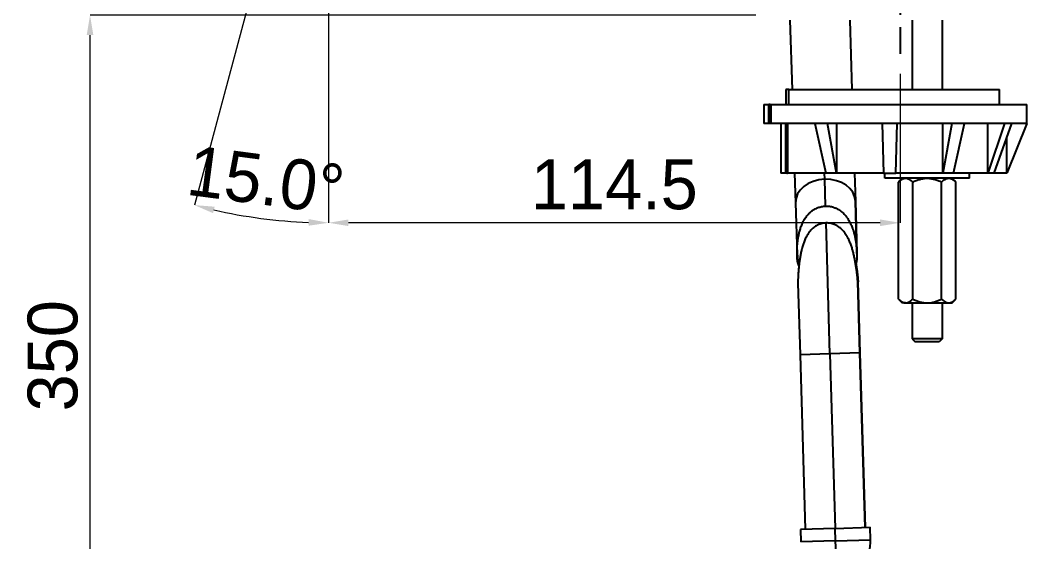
# Model space of a CAD drawing. Extents: x 0 to 790, y 0 to 579.
# Drawn here: x 322.8 to 524.7, y 129 to 233.6 of the extents above; entities that cross this region are included whole.
import ezdxf

# ---------------------------------------------------------------- set-up
doc = ezdxf.new("R2010")
doc.units = 0
doc.header["$LTSCALE"] = 10
doc.header["$MEASUREMENT"] = 0
doc.header["$PDMODE"] = 3
doc.header["$PDSIZE"] = -10
doc.linetypes.add('CENTER', pattern=[2, 1.25, -0.25, 0.25, -0.25])
doc.layers.get('0').update_dxf_attribs({"linetype": 'CONTINUOUS'})
doc.layers.get('DEFPOINTS').update_dxf_attribs({"linetype": 'CONTINUOUS'})
doc.layers.add('1', color=7, linetype='CONTINUOUS')
doc.styles.add('Daelim Dimension', font='')
doc.styles.get('Daelim Dimension').set_extended_font_data('나눔고딕')
doc.dimstyles.new('DEFAULT', dxfattribs={"dimscale": 2, "dimtxt": 2, "dimasz": 2, "dimexe": 0, "dimexo": 2, "dimgap": 1, "dimtad": 1, "dimdec": 0, "dimzin": 9, "dimdsep": 46, "dimtxsty": 'Daelim Dimension', "dimcen": 0.5, "dimclrd": 5, "dimclre": 5, "dimclrt": 256, "dimadec": 1, "dimazin": 0, "dimtfac": 1, "dimtdec": 0, "dimtix": 1, "dimtmove": 0, "dimatfit": 3, "dimfxl": 1, "dimtolj": 1, "dimtzin": 1, "dimlwd": 9, "dimlwe": 9, "dimarcsym": 0})

# ---------------------------------------------------------------- blocks, each defined once
blk = doc.blocks.new('*D1')
at = {"color": 5, "lineweight": 9, "ltscale": 0.5, "transparency": 16777216}
for p, q in [((384.6492538154912, 292.8885931727561), (384.6492538154912, 193.0123690052566)), ((499.2582493857362, 222.8641842888485), (499.2582493857362, 193.0123690052566)), ((495.2582493857362, 193.0123690052566), (388.6492538154912, 193.0123690052566))]:
    blk.add_line(p, q, dxfattribs=at)
at = {"color": 5, "ltscale": 0.5, "transparency": 16777216}
for points in [[(388.6492538154912, 193.6790356719232), (388.6492538154912, 192.3457023385899), (384.6492538154912, 193.0123690052566)], [(495.2582493857362, 193.6790356719232), (495.2582493857362, 192.3457023385899), (499.2582493857362, 193.0123690052566)]]:
    blk.add_solid(points, dxfattribs=at)
at = {"layer": 'DEFPOINTS', "color": 0, "ltscale": 0.5, "transparency": 16777216}
for p in [(384.6492538154912, 296.8885931727561), (499.2582493857362, 226.8641842888485), (384.6492538154912, 193.0123690052566)]:
    blk.add_point(p, dxfattribs=at)
at = {"color": 7, "lineweight": -3, "ltscale": 0.5, "transparency": 16777216, "insert": (441.9537516006137, 200.6561458292909), "char_height": 10, "attachment_point": 5, "style": 'Daelim Dimension'}
blk.add_mtext('\\A1;114.5', dxfattribs=at)
blk = doc.blocks.new('*D2')
at = {"color": 5, "lineweight": 9, "ltscale": 0.5, "transparency": 16777216}
for p, q in [((384.6492538154908, 292.0125795724743), (384.6492538154927, 193.0123690052567)), ((381.0257871840553, 283.3656316047093), (357.7641086675991, 196.5518655119769))]:
    blk.add_line(p, q, dxfattribs=at)
blk.add_arc((384.6492538154907, 296.8885931727543), 103.8762241674977, 257.2064460093218, 267.7935539906766, dxfattribs=at)
at = {"color": 5, "ltscale": 0.5, "transparency": 16777216}
for points in [[(361.4869130161669, 194.9440184338225), (361.807144265916, 196.2383250916366), (357.7641086675991, 196.5518655119769)], [(380.6628310822788, 193.7559268285364), (380.637159503551, 192.4228406543438), (384.6492538154927, 193.0123690052567)]]:
    blk.add_solid(points, dxfattribs=at)
at = {"layer": 'DEFPOINTS', "color": 0, "ltscale": 0.5, "transparency": 16777216}
for p in [(388.0139014018246, 309.4456289145139), (384.6492538154907, 296.8885931727561), (384.6492538154907, 296.0125795724744), (382.0610633644656, 287.2293349098655), (366.6113367858807, 194.590482258969)]:
    blk.add_point(p, dxfattribs=at)
at = {"color": 7, "lineweight": -3, "ltscale": 0.5, "transparency": 16777216, "insert": (372.0940008782294, 201.521979038256), "char_height": 10, "attachment_point": 5, "rotation": 352.4999999999987, "style": 'Daelim Dimension'}
blk.add_mtext('\\A1;15.0°', dxfattribs=at)
blk = doc.blocks.new('*D5')
at = {"color": 5, "lineweight": 9, "ltscale": 0.5, "transparency": 16777216}
for p, q in [((470.3631087412676, 234.6510124858195), (336.8155901379328, 234.6510124858195)), ((336.8155901379328, 102.050944255747), (336.8155901379328, 230.6510124858195)), ((469.4069973114955, 98.05094425574705), (336.8155901379328, 98.05094425574704))]:
    blk.add_line(p, q, dxfattribs=at)
at = {"color": 5, "ltscale": 0.5, "transparency": 16777216}
for points in [[(336.1489234712661, 230.6510124858195), (337.4822568045994, 230.6510124858195), (336.8155901379328, 234.6510124858195)], [(336.1489234712661, 102.050944255747), (337.4822568045995, 102.050944255747), (336.8155901379328, 98.05094425574704)]]:
    blk.add_solid(points, dxfattribs=at)
at = {"layer": 'DEFPOINTS', "color": 0, "ltscale": 0.5, "transparency": 16777216}
for p in [(336.8155901379328, 234.6510124858195), (474.3631087412676, 234.6510124858195), (473.4069973114955, 98.05094425574705)]:
    blk.add_point(p, dxfattribs=at)
at = {"color": 7, "lineweight": -3, "ltscale": 0.5, "transparency": 16777216, "insert": (329.3649463611087, 166.3509783707831), "char_height": 10, "attachment_point": 5, "rotation": 90, "style": 'Daelim Dimension'}
blk.add_mtext('\\A1;350', dxfattribs=at)

msp = doc.modelspace()

# ---------------------------------------------------------------- linework, layer by layer
at = {"layer": '1', "color": 1, "linetype": 'CENTER', "lineweight": -3}
msp.add_line((499.2582493857362, 252.2233569560503), (499.2582493857362, 226.8641842888485), dxfattribs=at)
at = {"layer": '1', "color": 7, "linetype": 'Continuous', "lineweight": -3}
for p, q in [((477.6538132353508, 219.739866481231), (477.241224921238, 233.6414145288571)), ((489.6591001562392, 219.7397682100847), (489.246507595924, 233.6414593271515)), ((501.6849950035398, 233.6409979896131), (501.6849950035398, 219.7387167396131)), ((507.6849949829079, 233.6409979896131), (507.6849949829079, 219.7387167396131)), ((476.9257546580084, 219.739193302113), (476.3754885629246, 219.739193302113)), ((476.3754885629241, 219.739193302113), (476.3754885629241, 216.739193302113)), ((476.9257546580075, 219.739193302113), (519.1849949932239, 219.739193302113)), ((476.9257546580038, 216.739193302113), (476.9257546580038, 219.739193302113)), ((519.1849949932239, 216.739193302113), (519.1849949932239, 219.739193302113)), ((471.9682779028435, 216.739193302113), (472.9682779028435, 216.739193302113)), ((471.9682779028435, 216.739193302113), (471.9682779028435, 212.9391933021131)), ((473.1850546393371, 216.739193302113), (472.9682779028435, 216.739193302113)), ((472.9682779028435, 212.9391933021131), (472.9682779028435, 216.739193302113)), ((473.1849949932239, 216.739193302113), (473.3170704649228, 216.739193302113)), ((473.1849949932239, 216.739193302113), (473.1849949932239, 212.9391933021131)), ((473.3170704649233, 216.739193302113), (524.6849949932239, 216.739193302113)), ((473.3170704649237, 216.739193302113), (473.3170704649237, 212.9391933021131)), ((524.6849949932239, 212.9391933021131), (524.6849949932239, 216.739193302113)), ((472.9682779028435, 212.9391933021131), (471.9682779028435, 212.9391933021131)), ((473.1850381844515, 212.9391933021131), (472.9682779028435, 212.9391933021131)), ((473.3170704649228, 212.9391933021131), (473.1849949932239, 212.9391933021131)), ((482.1564233132176, 212.9391933021131), (473.3170704649233, 212.9391933021131)), ((475.3709411412237, 212.9391933021131), (475.3709411412237, 202.9391933021131)), ((476.3709411412237, 202.9391933021131), (476.3709411412237, 212.9391933021131)), ((476.5572085668337, 212.9391933021131), (476.5572085668337, 202.9391933021131)), ((476.6848625034336, 212.9391933021131), (476.6848625034336, 202.9391933021131)), ((482.1557885184357, 212.9370471648453), (484.3690973530111, 202.9391933021081)), ((484.7212529254548, 212.9391933021131), (482.1876679675715, 212.9391933021131)), ((486.534160862584, 202.9391933021131), (484.721252925453, 212.9391933021135)), ((495.6849949930956, 212.9391933021131), (484.7212529254548, 212.9391933021131)), ((486.534160862584, 212.9391933021131), (486.534160862584, 202.9391933021131)), ((495.6849098652365, 212.9375679402366), (495.9349949930956, 202.9391933021112)), ((498.6477602875561, 212.9391933021131), (495.7222290357204, 212.9391933021131)), ((498.4349949932239, 202.9391933021131), (498.6477610839388, 212.9391932997807)), ((509.6154871051813, 212.9391933021131), (498.6477602875561, 212.9391933021131)), ((507.8358291237637, 202.9391933021119), (507.83582912375, 212.9391933021131)), ((509.6160930990804, 212.9375679402362), (507.8358291237555, 202.9391933021103)), ((512.1823220188744, 212.9391933021131), (509.648737061028, 212.9391933021131)), ((510.0008926333239, 202.9391933021131), (512.1823220188735, 212.9391933021126)), ((520.2152388943423, 212.9391933021131), (512.1823220188744, 212.9391933021131)), ((516.8827808504238, 202.9391933021119), (516.8827808504138, 212.9391933021131)), ((520.2163736344255, 212.9375679402362), (516.8827808504188, 202.9391933021106)), ((518.1327808504839, 202.9391933021131), (521.6983614219321, 212.9391933021138)), ((521.6983614219321, 212.9391933021131), (520.2355954644836, 212.9391933021131)), ((524.6454148622825, 212.9375679402366), (520.6517267639629, 202.9391933021115)), ((524.6440554287087, 212.9391933021131), (521.6983614219321, 212.9391933021131)), ((524.6460640866435, 212.9391933021149), (524.6440879498414, 212.9342459563033)), ((524.6849949932239, 212.9391933021131), (524.6460640866435, 212.9391933021131)), ((520.6517267639638, 202.9391933021119), (520.651726763961, 210.0037245521127)), ((476.3709411412237, 202.9391933021131), (475.3709411412237, 202.9391933021131)), ((476.5572096108094, 202.9391933021131), (476.3709411412237, 202.9391933021131)), ((476.5572085668337, 202.9391933021131), (476.6848625034381, 202.9391933021131)), ((484.3690973530456, 202.9391933021131), (476.6848625034377, 202.9391933021131)), ((478.1201217710227, 202.9391146535458), (478.2962081172859, 197.0061477725768)), ((484.1584530503883, 201.7366176723018), (484.1227595868586, 202.939255704618)), ((486.534160862584, 202.9391933021131), (484.3690973530443, 202.9391933021087)), ((495.9349949931316, 202.9391933021131), (486.534160862584, 202.9391933021131)), ((490.1254025177495, 202.9392244115528), (490.2909264387185, 197.3621427015982)), ((490.3555218148881, 197.3640598476069), (490.1900535090876, 202.9392676873848)), ((495.9349949931316, 202.9391933021131), (498.4349949932239, 202.9391933021172)), ((496.1849949932239, 201.9391933021131), (496.1849949932239, 202.9391933021131)), ((513.1849949932239, 201.9391933021131), (496.1849949932239, 201.9391933021131)), ((507.8358291237791, 202.9391933021131), (498.4349949932239, 202.9391933021131)), ((499.6849949932257, 201.9391933021131), (498.9114923013276, 201.1656906102145)), ((510.0008926333239, 202.9391933021131), (507.8358291237801, 202.9391933021087)), ((510.4584976851202, 201.1656906102145), (509.6849949932221, 201.9391933021131)), ((516.8827808504329, 202.9391933021131), (510.0008926333239, 202.9391933021131)), ((513.1849949932239, 201.9391933021131), (513.1849949932239, 202.9391933021131)), ((518.1327808504839, 202.9391933021131), (516.8827808504348, 202.9391933021087)), ((520.651726763962, 202.9391933021131), (518.1327808504834, 202.9391933021131)), ((484.3180869972366, 196.3579898580055), (484.1584530503883, 201.7366176723018)), ((498.9114923013276, 177.7126959940091), (498.9114923013276, 201.1656906102145)), ((501.7982436472757, 177.7126959940094), (501.7982436472757, 201.1656906102147)), ((507.571746339172, 177.7126959940094), (507.571746339172, 201.1656906102147)), ((510.4584976851202, 177.7126959940094), (510.4584976851202, 201.1656906102145)), ((478.2962081172859, 197.0061477725768), (478.6058014423315, 186.5748623092519)), ((490.6025512856959, 186.8624081359141), (490.2909264387185, 197.3621427015982)), ((490.6661460850114, 186.8980382270946), (490.3555218148881, 197.3640598476069)), ((485.1973970143486, 166.7309499406976), (484.4185801128269, 192.9720241700483)), ((478.7744739038144, 180.8916952213532), (479.2000378536322, 166.5529524761868)), ((491.1947561750649, 166.9089474052081), (490.7704945873384, 181.2038090016164)), ((491.2593515512344, 166.9108645512169), (490.835098590027, 181.2054354899355)), ((498.9114923013276, 177.7126959940091), (499.6849949932239, 176.9391933021131)), ((509.6849949932239, 176.9391933021131), (510.4584976851202, 177.7126959940094)), ((500.3548679743017, 176.9391933021131), (499.6849949932239, 176.9391933021131)), ((500.3548679743017, 176.9391933021131), (504.6849949932239, 176.9391933021131)), ((501.6849950035398, 176.9399948646129), (501.6849950035398, 169.739193302113)), ((504.6849949932239, 176.9391933021131), (509.0151220121461, 176.9391933021131)), ((507.6849949829079, 176.9399948646129), (507.6849949829079, 169.739193302113)), ((509.0151220121461, 176.9391933021131), (509.6849949932239, 176.9391933021131)), ((501.6849949932257, 169.7391933021151), (502.2849949932261, 169.1391933021152)), ((507.6849949932239, 169.739193302113), (501.6849949932239, 169.739193302113)), ((507.6849949932221, 169.7391933021151), (507.0849949932217, 169.1391933021152)), ((507.0849949932235, 169.1391933021131), (502.2849949932238, 169.1391933021131)), ((485.1973970143486, 166.7309499406976), (479.2000378536322, 166.5529524761868)), ((479.2000378536322, 166.5529524761868), (480.2383563966114, 131.5683573720084)), ((491.1947561750649, 166.9089474052081), (485.1973970143486, 166.7309499406976)), ((485.1973970143486, 166.7309499406976), (486.2357155573272, 131.7463548365191)), ((491.2593515512344, 166.9108645512169), (491.1947412205927, 166.9089469613699)), ((492.233074718044, 131.9243523010297), (491.1947561750649, 166.9089474052081)), ((492.2976700942136, 131.9262694470384), (491.2593515512344, 166.9108645512169)), ((486.2680132454125, 131.7473134095234), (479.2710942245767, 131.5396497009275)), ((479.2710942245767, 131.5396497009275), (479.3453191910294, 129.0387501306213)), ((486.2680132454125, 131.7473134095234), (493.2649322662483, 131.954977118119)), ((486.3422382118652, 129.2464138392171), (486.2680132454125, 131.7473134095234)), ((493.3391572327009, 129.4540775478128), (493.2649322662483, 131.954977118119)), ((486.3422382118652, 129.2464138392171), (479.3453191910294, 129.0387501306213)), ((486.3422382118652, 129.2464138392171), (493.3391572327009, 129.4540775478128)), ((486.4163444658379, 126.7495141089272), (486.3422382118652, 129.2464138392171))]:
    msp.add_line(p, q, dxfattribs=at)
msp.add_arc((485.3426783517539, 129.2167475951223), 7.999999999979373, 343.5051276612595, 1.70000000007694, dxfattribs=at)
for centre, major_axis, ratio, start_param, end_param in [((497.1328702273508, 144.4278090326262), (-15.43297908586679, 68.41773874030669), 0.3315850554961391, 6.261837744874429, 6.263180837945501), ((497.2045776947589, 143.2800365109394), (-0.02320964462495969, 69.7566223736327), 0.3968334548959514, 0.05273681269268415, 0.05406232580770887), ((497.2821670891444, 144.725746637001), (15.39033347152992, 68.11923976044908), 0.3322660870366445, 0.1283541715098604, 0.129693657848347), ((498.299545928603, 147.5147940495207), (23.5291717857961, 65.38176158908725), 0.1820065614220047, 0.1199556382462053, 0.1213233789586683), ((484.2935672779986, 197.1841452370942), (-5.997359160716304, -0.1779974645106807), 0.759079507034583, 4.71238898038469, 6.283185255940646), ((484.2935672779986, 197.1841452370942), (-5.997359160716304, -0.1779974645106807), 0.759079507034583, 3.14159270482872, 4.71238898038469), ((484.3581626541722, 197.1860623830986), (-5.997359160716304, -0.1779974645106807), 0.759079507034583, 2.994723152015844, 3.141592704828721)]:
    msp.add_ellipse(centre, major_axis=major_axis, ratio=ratio, start_param=start_param, end_param=end_param, dxfattribs=at)
for points, knots in [([(498.9114923013276, 201.1656906102147), (499.0245917451439, 201.2787900540312), (499.1389896377559, 201.3832684833816), (499.371102087006, 201.5702044440228), (499.4888172254596, 201.6526581123661), (499.7284393060281, 201.7897340858566), (499.850349133319, 201.8443372349642), (500.0370960086043, 201.9004666361706), (500.099992572068, 201.9148766810507), (500.1954005521325, 201.9294330941338), (500.2272852472911, 201.9330920008776), (500.2910435353633, 201.9379699452403), (500.3229446829787, 201.9391933021112), (500.3548679743017, 201.9391933021112)], [0, 0, 0, 0, 0.2500000000000002, 0.2500000000000002, 0.5000000000000003, 0.5000000000000003, 0.7500000000000004, 0.7500000000000004, 0.8750000000000003, 0.8750000000000003, 0.9375000000000002, 0.9375000000000002, 1, 1, 1, 1]), ([(500.3548679743017, 201.9391933021112), (500.4815893053415, 201.9391933021112), (500.6066300921948, 201.9198469063512), (500.8537004472614, 201.8464890176548), (500.9757333685411, 201.7925161251616), (501.1266770401908, 201.7066598478422), (501.1567860058326, 201.6885702966119), (501.216851659422, 201.6506381759586), (501.2468380949413, 201.6307745910232), (501.3363316258306, 201.5688535262508), (501.3953452385122, 201.5244984677023), (501.5706868073303, 201.3833805496273), (501.6853248714997, 201.278609385991), (501.7982436472766, 201.1656906102145)], [0, 0, 0, 0, 0.2499999999999997, 0.2499999999999997, 0.4999999999999994, 0.4999999999999994, 0.5624999999999997, 0.5624999999999997, 0.6250000000000003, 0.6250000000000003, 0.7500000000000003, 0.7500000000000003, 1, 1, 1, 1]), ([(501.7982436472748, 201.1656906102145), (502.0244425349083, 201.278790054031), (502.2532383201319, 201.3832684833814), (502.7174632186316, 201.5702044440226), (502.9528934955388, 201.6526581123659), (503.4321376566768, 201.7897340858564), (503.6759573112581, 201.844337234964), (504.0494510618282, 201.9004666361701), (504.1752441887556, 201.9148766810505), (504.366060148885, 201.9294330941333), (504.4298295392023, 201.9330920008773), (504.5573461153463, 201.9379699452401), (504.621148410577, 201.939193302111), (504.6849949932239, 201.939193302111)], [0, 0, 0, 0, 0.25, 0.25, 0.5, 0.5, 0.75, 0.75, 0.875, 0.875, 0.9375, 0.9375, 1, 1, 1, 1]), ([(504.6849949932239, 201.939193302111), (504.938437655303, 201.939193302111), (505.1885192290097, 201.919846906351), (505.6826599391429, 201.8464890176546), (505.9267257817028, 201.7925161251614), (506.2286131250021, 201.7066598478417), (506.2888310562857, 201.6885702966116), (506.4089623634645, 201.6506381759581), (506.4689352345031, 201.6307745910227), (506.6479222962812, 201.5688535262506), (506.7659495216449, 201.5244984677021), (507.1166326592802, 201.3833805496269), (507.3459087876199, 201.278609385991), (507.5717463391725, 201.1656906102145)], [0, 0, 0, 0, 0.2500000000000014, 0.2500000000000014, 0.5000000000000029, 0.5000000000000029, 0.5625000000000027, 0.5625000000000027, 0.6250000000000024, 0.6250000000000024, 0.7500000000000021, 0.7500000000000021, 1, 1, 1, 1]), ([(507.5717463391716, 201.1656906102145), (507.6848457829883, 201.278790054031), (507.7992436756003, 201.3832684833816), (508.0313561248499, 201.5702044440226), (508.1490712633035, 201.6526581123661), (508.3886933438725, 201.7897340858564), (508.510603171163, 201.8443372349642), (508.6973500464483, 201.9004666361704), (508.7602466099115, 201.9148766810505), (508.8556545899764, 201.9294330941335), (508.8875392851351, 201.9330920008773), (508.9512975732073, 201.9379699452401), (508.9831987208227, 201.939193302111), (509.0151220121461, 201.939193302111)], [0, 0, 0, 0, 0.2500000000000001, 0.2500000000000001, 0.5000000000000002, 0.5000000000000002, 0.7500000000000003, 0.7500000000000003, 0.8750000000000008, 0.8750000000000008, 0.9375000000000004, 0.9375000000000004, 1, 1, 1, 1]), ([(509.0151220121461, 201.939193302111), (509.1418433431854, 201.939193302111), (509.2668841300388, 201.919846906351), (509.5139544851054, 201.8464890176546), (509.6359874063855, 201.7925161251614), (509.7869310780352, 201.706659847842), (509.8170400436766, 201.6885702966116), (509.8771056972664, 201.6506381759583), (509.9070921327857, 201.630774591023), (509.9965856636745, 201.5688535262506), (510.0555992763566, 201.5244984677021), (510.2309408451742, 201.3833805496269), (510.3455789093441, 201.278609385991), (510.4584976851202, 201.1656906102145)], [0, 0, 0, 0, 0.2499999999999994, 0.2499999999999994, 0.4999999999999987, 0.4999999999999987, 0.562499999999999, 0.562499999999999, 0.6249999999999992, 0.6249999999999992, 0.7500000000000001, 0.7500000000000001, 1, 1, 1, 1]), ([(478.9762297261832, 184.3845712079607), (478.9662388590687, 184.4003656990732), (478.9564829309884, 184.4171753906038), (478.9365972133946, 184.4542963272148), (478.9265087423341, 184.4747799559865), (478.9068516174798, 184.5179400054839), (478.89724741688, 184.540714393491), (478.8695898467467, 184.6111146484238), (478.8525923268253, 184.660948621258), (478.8209490761565, 184.7652387911038), (478.8063058162484, 184.8197003620375), (478.7858311331279, 184.9042391179375), (478.7792556219374, 184.9328952541834), (478.7665673998599, 184.9910775552222), (478.7604839996743, 185.0204709881374), (478.7429869741704, 185.1092215630348), (478.7322994746828, 185.1692521951753), (478.7125453096219, 185.2906971382655), (478.703480206359, 185.3521129848997), (478.6783718216111, 185.5380730852436), (478.6643964139457, 185.6643115017654), (478.6496576373229, 185.8241424749487), (478.6468480449535, 185.856211902281), (478.6414928068443, 185.9205427827686), (478.638945362266, 185.9528293409184), (478.6316993797727, 186.0497315999875), (478.6273948968969, 186.1143924058405), (478.615911855748, 186.3085215162934), (478.6101555224996, 186.4381351426672), (478.6019251252137, 186.6976308702853), (478.5994550932946, 186.8275136800241), (478.5975130168113, 187.0874663321244), (478.5980429899555, 187.2175365355546), (478.6039012205092, 187.607936906841), (478.6134687128883, 187.868453208882), (478.6436700692261, 188.3896376583811), (478.6643153135647, 188.6503084011814), (478.7040416735549, 189.0412425143574), (478.7187490625279, 189.1715423751056), (478.7431100144772, 189.3669542573729), (478.7516139539998, 189.432085247791), (478.7694098224874, 189.562331313986), (478.7787074819794, 189.6274839146996), (478.8271410012621, 189.9526515097847), (478.8720759364769, 190.2108317560643), (478.9755689595827, 190.7228426521264), (479.0341245207119, 190.9766742530266), (479.1666212301038, 191.479389206501), (479.240556157858, 191.7282746266573), (479.4062166199597, 192.2202975531576), (479.497930355567, 192.4634388686945), (479.7024568260922, 192.9428878570951), (479.8152472698107, 193.1792026510986), (479.9723591341708, 193.4693700588811), (480.0045921904002, 193.5271408061455), (480.0542285611382, 193.6133799223966), (480.0709952008701, 193.6420672230512), (480.1048588668564, 193.6991138618809), (480.1904066013149, 193.841019957384), (480.2804579012309, 193.9793251585437), (480.5057841628941, 194.3039055100323), (480.668233918283, 194.510518422696), (480.9330582307921, 194.8035937786475), (481.0248665690974, 194.8984717994385), (481.168331526228, 195.0362189193678), (481.2171990672614, 195.0814440896819), (481.3161380126821, 195.1696085499285), (481.3662789745263, 195.2126202927808), (481.6203674827384, 195.4222943086569), (481.834437918099, 195.5728444560513), (482.1725491039115, 195.7718216388747), (482.2880923747398, 195.833664867762), (482.4658340118435, 195.9194718662983), (482.5558123634837, 195.9606346014117), (482.6474925446078, 195.9991281941849), (482.7089961143311, 196.0241898203768), (482.7399681766838, 196.0364311809257), (482.8954731069407, 196.0959911374452), (483.146584474774, 196.180090404367), (483.5299880092916, 196.2736215440026), (483.7900458104837, 196.3144693949017), (484.0523572855072, 196.3444608070069), (484.1846396722622, 196.3540292338622), (484.3180869972366, 196.3579898580062)], [0, 0, 0, 0, 0.006016173251579115, 0.006016173251579115, 0.01255554053281421, 0.01255554053281421, 0.0190949078140493, 0.0190949078140493, 0.03217364237652125, 0.03217364237652125, 0.04525237693899321, 0.04525237693899321, 0.05179174422022922, 0.05179174422022922, 0.05833111150146525, 0.05833111150146525, 0.07140984606393738, 0.07140984606393738, 0.08448858062640953, 0.08448858062640953, 0.1106460497513562, 0.1106460497513562, 0.1171854170325943, 0.1171854170325943, 0.1237247843138323, 0.1237247843138323, 0.1368035188763109, 0.1368035188763109, 0.1629609880012682, 0.1629609880012682, 0.1891184571262255, 0.1891184571262255, 0.2152759262511827, 0.2152759262511827, 0.2675908645010973, 0.2675908645010973, 0.3199058027510121, 0.3199058027510121, 0.3460632718759694, 0.3460632718759694, 0.3591420064384494, 0.3591420064384494, 0.3722207410009294, 0.3722207410009294, 0.424535679250844, 0.424535679250844, 0.4768506175007586, 0.4768506175007586, 0.5291655557506734, 0.5291655557506734, 0.5814804940005879, 0.5814804940005879, 0.6337954322505025, 0.6337954322505025, 0.6468741668129813, 0.6468741668129813, 0.6534135340942218, 0.6534135340942218, 0.6599529013754621, 0.6861103705004243, 0.6861103705004243, 0.738425308750351, 0.738425308750351, 0.7645827778753153, 0.7645827778753153, 0.7776615124377974, 0.7776615124377974, 0.7907402470002795, 0.7907402470002795, 0.8430551852502063, 0.8430551852502063, 0.8692126543751697, 0.8692126543751697, 0.8822913889376515, 0.888830756218893, 0.888830756218893, 0.8953701235001342, 0.8953701235001342, 0.9215275926251009, 0.9476850617500672, 0.9738425308750336, 0.9738425308750336, 1, 1, 1, 1]), ([(484.3180869972366, 196.3579898580062), (484.4514525197819, 196.3619480543106), (484.5839828873331, 196.3602460001911), (484.8474290563008, 196.3458886006987), (485.1092603931756, 196.3205760041523), (485.4972238041969, 196.2500637787799), (485.7526564955074, 196.1811263385706), (485.9112749675119, 196.1309859225454), (485.9429271001545, 196.120609963184), (486.0058267208933, 196.0992528238643), (486.0996791198022, 196.0662748884507), (486.1920588770645, 196.030502050099), (486.3748965646637, 195.9553004195569), (486.4942278131361, 195.9002949065811), (486.8447927145016, 195.7210787045591), (487.068615647815, 195.5827007716304), (487.3097153473736, 195.4063860108244), (487.3363729513248, 195.3864939647107), (487.3891938809488, 195.3462887622569), (487.4677485983407, 195.2853034333047), (487.6463992314775, 195.1383513500415), (487.7918701032004, 195.0047076834104), (488.0732899557784, 194.7278419424648), (488.248232620077, 194.5305169740356), (488.452875297693, 194.2696910995939), (488.4931436908614, 194.2167527968453), (488.5718776470912, 194.1100926624214), (488.6103909408962, 194.0563137393489), (488.7234987515667, 193.8936979090253), (488.7956645035451, 193.7835836401172), (489.0033400952675, 193.4486002621806), (489.1300638672064, 193.2191088686854), (489.3637537363602, 192.7497389423151), (489.4707061812901, 192.509853342394), (489.618319116511, 192.1433032456565), (489.6653809825498, 192.0199962729545), (489.7329623550281, 191.8334594685138), (489.7549988586397, 191.7709815824882), (489.7979616490184, 191.6459215574522), (489.8189044750238, 191.5832956822418), (489.9210412600273, 191.2697096475139), (489.9945367742489, 191.0173851113404), (490.1274744944039, 190.5103064383797), (490.1869100371387, 190.255550882198), (490.2933603397983, 189.7439727125945), (490.3403733003952, 189.4871493465802), (490.4230173121996, 188.9717150172989), (490.4586519306645, 188.7131038152794), (490.5189628640364, 188.1943047208371), (490.5436530763577, 187.9341172735541), (490.5721497652403, 187.5427588701913), (490.5802179564371, 187.4121259543269), (490.5900297463477, 187.2159127333809), (490.5929177080625, 187.1504642966255), (490.5978908768257, 187.0194796138675), (490.5999769334994, 186.9539130381412), (490.6049517540114, 186.7572807668547), (490.6065569717566, 186.6266777553475), (490.6058646452288, 186.3667610872307), (490.6035746021344, 186.2374436924437), (490.5965868030698, 186.04480214366), (490.5936561477743, 185.9807344028508), (490.5864832021848, 185.8538490706477), (490.5822406082857, 185.7909704809153), (490.5722689435488, 185.6665501585746), (490.5665407178221, 185.6050075170637), (490.5533604219863, 185.483534835403), (490.5459098045071, 185.4236032311825), (490.5289500533308, 185.3057321772953), (490.5194436093961, 185.2477898260005), (490.5032717529293, 185.1627807024919), (490.4975523513576, 185.1347362102807), (490.4855330755354, 185.0799922698206), (490.4792201909331, 185.0532189190668), (490.4592969753867, 184.9748674493434), (490.4447075300568, 184.9252461084726), (490.4245182295545, 184.8672100209364), (490.4203823198245, 184.8558032538782), (490.4119045728758, 184.8334127945908), (490.4075536272048, 184.8224073572561), (490.3942426547792, 184.7902218415456), (490.3850647081658, 184.7699613834599), (490.3688242583639, 184.7373793162768), (490.3619134625187, 184.7244584402517), (490.3548448554138, 184.7121697439681)], [0, 0, 0, 0, 0.0261930958168996, 0.0261930958168996, 0.05238619163379921, 0.07857928745069881, 0.1047723832675984, 0.1047723832675984, 0.1113206572218231, 0.1113206572218231, 0.1178689311760477, 0.130965479084497, 0.130965479084497, 0.1571585749013957, 0.1571585749013957, 0.2095447665351943, 0.2095447665351943, 0.216093040489418, 0.216093040489418, 0.2226413144436418, 0.2357378623520894, 0.2619309581689845, 0.2619309581689845, 0.3143171498027749, 0.3143171498027749, 0.3274136977112224, 0.3274136977112224, 0.34051024561967, 0.34051024561967, 0.3667033414365675, 0.3667033414365675, 0.4190895330703623, 0.4190895330703623, 0.4714757247041573, 0.4714757247041573, 0.497668820521056, 0.497668820521056, 0.510765368429504, 0.510765368429504, 0.5238619163379521, 0.5238619163379521, 0.5762481079717442, 0.5762481079717442, 0.6286342996055362, 0.6286342996055362, 0.6810204912393283, 0.6810204912393283, 0.7334066828731203, 0.7334066828731203, 0.7857928745069123, 0.7857928745069123, 0.8119859703238083, 0.8119859703238083, 0.8250825182322549, 0.8250825182322549, 0.8381790661407015, 0.8381790661407015, 0.8643721619575976, 0.8643721619575976, 0.8905652577744935, 0.8905652577744935, 0.9036618056829415, 0.9036618056829415, 0.9167583535913895, 0.9167583535913895, 0.9298549014998374, 0.9298549014998374, 0.9429514494082853, 0.9429514494082853, 0.9560479973167333, 0.9560479973167333, 0.9625962712709573, 0.9625962712709573, 0.9691445452251813, 0.9691445452251813, 0.9822410931336293, 0.9822410931336293, 0.9855152301107396, 0.9855152301107396, 0.98878936708785, 0.98878936708785, 0.9953376410420711, 0.9953376410420711, 1, 1, 1, 1]), ([(484.4185801128269, 192.9720241700483), (484.2798818020474, 192.967907700284), (484.1426319350758, 192.9569152281489), (483.8709220486066, 192.9216755348499), (483.7364625850323, 192.8974255803486), (483.4703134197844, 192.8357354540834), (483.3386240568789, 192.7982936070304), (483.143206389087, 192.7320166850617), (483.0784204302158, 192.7082360202629), (482.9495676112238, 192.6572308160959), (482.8859876411461, 192.6301968168367), (482.5727597960777, 192.4877983433443), (482.3364665627441, 192.3506097704348), (482.0018236437636, 192.1123294853082), (481.8935876501146, 192.0274670596861), (481.7360713733583, 191.8922034776789), (481.6846848417144, 191.8460524967797), (481.5842708970549, 191.7519431303989), (481.5352031071325, 191.7039500401412), (481.2952687925726, 191.4595294990926), (481.1205383454662, 191.2497992570933), (480.8797499416414, 190.9175992888392), (480.8030538415333, 190.8039194323102), (480.7112648345933, 190.6584455205911), (480.693111281686, 190.6291818794126), (480.6572039759048, 190.5703240178783), (480.6394367152893, 190.5407067129353), (480.5868337304269, 190.4515598462553), (480.55271090932, 190.3917641461821), (480.3865096885156, 190.0910861538624), (480.2675718995001, 189.8451441396084), (480.0514281913752, 189.3448992134339), (479.9542547146093, 189.0905834692902), (479.7772744814883, 188.5752593319479), (479.6974850226497, 188.3142441610143), (479.6065807203536, 187.9845555182661), (479.5888436756659, 187.9184459364209), (479.5542142078875, 187.7858991465002), (479.5373178548657, 187.7194446562027), (479.4879162047273, 187.5199474575494), (479.456668769817, 187.3866683855921), (479.3674582625636, 186.9860650294576), (479.3140084119768, 186.717978151021), (479.2168770864678, 186.1800782228464), (479.1732015675098, 185.91026453853), (479.0938825213884, 185.3691122212419), (479.0582418717081, 185.0977738125031), (479.0097979491316, 184.6896990652353), (478.9944859669654, 184.553467150722), (478.965417981467, 184.2807718987534), (478.9516717737715, 184.1444045148752), (478.9256366164932, 183.871663985875), (478.9133474832961, 183.7352907549945), (478.8901363415043, 183.4625771603466), (478.87921393339, 183.3262366548421), (478.858682697261, 183.0536354123923), (478.8490730241551, 182.9173744181764), (478.8311678494983, 182.6449930700673), (478.8228704552084, 182.508872193591), (478.8114795654769, 182.3048607031127), (478.8078550098367, 182.2367970346089), (478.8010115167117, 182.1012408890892), (478.7977929871768, 182.0337697573413), (478.7918002807046, 181.8995602785334), (478.7890258200214, 181.8328214462751), (478.7839795869422, 181.700231937505), (478.7817073220267, 181.6343804353668), (478.7777557622803, 181.5037769540383), (478.7760755501831, 181.4390234650458), (478.773450429419, 181.3109167510621), (478.7725036448442, 181.2475604904152), (478.7718101690998, 181.1539168921389), (478.7717019472948, 181.1229027155975), (478.7717696893378, 181.0621404104301), (478.7719446462238, 181.0323084461087), (478.7727746836927, 180.9599732220946), (478.7736149489074, 180.9181870599449), (478.7748885447782, 180.8780299544959)], [0, 0, 0, 0, 0.02787922704823692, 0.02787922704823692, 0.05575845409647383, 0.05575845409647383, 0.08363768114471076, 0.08363768114471076, 0.09757729466882879, 0.09757729466882879, 0.1115169081929468, 0.1115169081929468, 0.1672753622894167, 0.1672753622894167, 0.1951545893376516, 0.1951545893376516, 0.2090942028617691, 0.2090942028617691, 0.2230338163858865, 0.2230338163858865, 0.2787922704823602, 0.2787922704823602, 0.306671497530597, 0.306671497530597, 0.3136413042926557, 0.3136413042926557, 0.3206111110547143, 0.3206111110547143, 0.3345507245788293, 0.3345507245788293, 0.3903091786752919, 0.3903091786752919, 0.4460676327717544, 0.4460676327717544, 0.501826086868217, 0.501826086868217, 0.5157657003923326, 0.5157657003923326, 0.5297053139164484, 0.5297053139164484, 0.5575845409646797, 0.5575845409646797, 0.6133429950611423, 0.6133429950611423, 0.6691014491576049, 0.6691014491576049, 0.7248599032540677, 0.7248599032540677, 0.7527391303022989, 0.7527391303022989, 0.7806183573505302, 0.7806183573505302, 0.8084975843987614, 0.8084975843987614, 0.8363768114469927, 0.8363768114469927, 0.8642560384952239, 0.8642560384952239, 0.8921352655434551, 0.8921352655434551, 0.9060748790675694, 0.9060748790675694, 0.9200144925916838, 0.9200144925916838, 0.9339541061157981, 0.9339541061157981, 0.9478937196399124, 0.9478937196399124, 0.9618333331640265, 0.9618333331640265, 0.9757729466881409, 0.9757729466881409, 0.9827427534501968, 0.9827427534501968, 0.9897125602122526, 0.9897125602122526, 1, 1, 1, 1]), ([(490.7709057005591, 181.1705091382318), (490.7707407461567, 181.1830143667841), (490.7705123178384, 181.1957040957231), (490.76902897536, 181.2621565161441), (490.7668240962466, 181.3187097610418), (490.7609096301949, 181.4363584660906), (490.7571965583547, 181.4974619316594), (490.7485845216779, 181.623287426295), (490.743750928445, 181.6870606611996), (490.7332973491489, 181.8157616518696), (490.7276734882917, 181.8807189716732), (490.7157886711075, 182.0115808345799), (490.7095267232899, 182.0774867099043), (490.6964638871741, 182.2100614544449), (490.6896624683559, 182.2767310491971), (490.6755850225754, 182.4106973182603), (490.6683086906505, 182.4779944177016), (490.6533237019366, 182.6131118260659), (490.6456054215632, 182.6810129172924), (490.6219148928117, 182.8847636647564), (490.6054386261221, 183.0204397438776), (490.5712130232478, 183.2915117495837), (490.5534618117044, 183.4269071957753), (490.5166834003876, 183.6974290411012), (490.4976553736078, 183.8325552237094), (490.4582699217035, 184.1025368767183), (490.4379121080478, 184.237392241546), (490.374713240717, 184.6415371515153), (490.3297577194639, 184.910407932238), (490.233198728421, 185.4468804571344), (490.181595319229, 185.7144819565853), (490.0703752406544, 186.2481871626502), (490.010761824401, 186.5142913464976), (489.914001468559, 186.9120925909619), (489.8805211373751, 187.0444664921037), (489.82825625842, 187.2426514863204), (489.8104936128689, 187.3086504539853), (489.7742484778305, 187.4405162725697), (489.7557639784236, 187.5063889883476), (489.6615802629963, 187.8349274475201), (489.5805239874071, 188.095496196942), (489.4044237345915, 188.6111532319534), (489.3093913555726, 188.8662460253348), (489.1019528958004, 189.3696638785267), (488.989567644966, 189.6179972095826), (488.8044482081491, 189.9840666543945), (488.7399728787777, 190.1050132745192), (488.6385226072725, 190.2845910237312), (488.6039456482968, 190.3440841255996), (488.53344433845, 190.4618612781564), (488.4974856732952, 190.5202066670858), (488.3139758071266, 190.8090824544458), (488.1553395940896, 191.0311085540031), (487.8955498335408, 191.3474035700234), (487.8053017157299, 191.4500351989472), (487.6637948007783, 191.5992800585649), (487.6156021693441, 191.6482436653193), (487.5416829590367, 191.7204396564797), (487.5167445018719, 191.744321485228), (487.466485608481, 191.7914895887433), (487.2385409048529, 192.001125905685), (486.9944671605153, 192.1870216267593), (486.6477621080398, 192.4037651764781), (486.5286422433428, 192.4708188719382), (486.3750020202388, 192.5477273311009), (486.3440366651866, 192.5627631806364), (486.2816225149372, 192.5921309674606), (486.2501579289583, 192.6064683694491), (486.1555794513524, 192.648169466043), (486.0921052969388, 192.6743076443555), (485.9004299851131, 192.7477979890838), (485.7709779140268, 192.7902338608662), (485.508762070921, 192.862156877504), (485.3759988752222, 192.8916463758773), (485.1071183228923, 192.9375665611641), (484.9710018248807, 192.9540007253258), (484.7986772748145, 192.9660843769413), (484.764119767678, 192.9680749462565), (484.6950536399545, 192.9711894545184), (484.5914312136556, 192.9745681091255), (484.4877391819145, 192.9740767633006), (484.4185801128269, 192.9720241700483)], [0, 0, 0, 0, 0.003322245429221899, 0.003322245429221899, 0.01716499202048465, 0.01716499202048465, 0.03100773861174739, 0.03100773861174739, 0.04485048520301013, 0.04485048520301013, 0.05869323179427278, 0.05869323179427278, 0.07253597838553552, 0.07253597838553552, 0.08637872497679827, 0.08637872497679827, 0.100221471568061, 0.100221471568061, 0.1140642181593238, 0.1140642181593238, 0.1417497113418492, 0.1417497113418492, 0.1694352045243747, 0.1694352045243747, 0.1971206977069002, 0.1971206977069002, 0.2248061908894255, 0.2248061908894255, 0.2801771772544765, 0.2801771772544765, 0.3355481636195275, 0.3355481636195275, 0.3909191499845785, 0.3909191499845785, 0.4186046431671026, 0.4186046431671026, 0.4324473897583631, 0.4324473897583631, 0.4462901363496236, 0.4462901363496236, 0.5016611227146608, 0.5016611227146608, 0.557032109079698, 0.557032109079698, 0.6124030954447351, 0.6124030954447351, 0.6400885886272552, 0.6400885886272552, 0.6539313352185162, 0.6539313352185162, 0.6677740818097774, 0.6677740818097774, 0.7231450681748173, 0.7231450681748173, 0.7508305613573385, 0.7508305613573385, 0.7646733079485991, 0.7646733079485991, 0.7715946812442283, 0.7715946812442283, 0.7785160545398576, 0.8338870409048917, 0.8338870409048917, 0.8615725340874087, 0.8615725340874087, 0.8684939073830381, 0.8684939073830381, 0.8754152806786677, 0.8754152806786677, 0.8892580272699268, 0.8892580272699268, 0.9169435204524452, 0.9169435204524452, 0.9446290136349635, 0.9446290136349635, 0.972314506817482, 0.972314506817482, 0.9792358801131116, 0.9792358801131116, 0.986157253408741, 1, 1, 1, 1]), ([(478.6726808929939, 186.5091444373128), (478.6770609787259, 186.3865486869942), (478.6829254097411, 186.2644758864389), (478.6985158420139, 186.0133592249746), (478.7084711999637, 185.8844052652061), (478.7268715709579, 185.692517219719), (478.7335966931664, 185.6287360556959), (478.7482821220501, 185.5024994649024), (478.7562463493869, 185.4399831651664), (478.7735793803949, 185.3163732272768), (478.7829473943466, 185.2552786317), (478.8033085948314, 185.1348014384102), (478.814300424051, 185.0754171932296), (478.8382208279027, 184.9587594340191), (478.8511468895922, 184.9014828639485), (478.8723318636444, 184.8175824652864), (478.879704415217, 184.7899265331736), (478.89494919963, 184.7359917711307), (478.90283880281, 184.7096399403737), (478.927373691603, 184.6326079563836), (478.9448803187775, 184.5839392047066), (478.9684759925258, 184.5272026248687), (478.9732811163308, 184.5160612214908), (478.9815053740103, 184.4977085648933), (478.9848807985745, 184.4903707218797), (478.9882929560636, 184.483150427761)], [0, 0, 0, 0, 0.1657809659463238, 0.1657809659463238, 0.3428974841997223, 0.3428974841997223, 0.4314557433264215, 0.4314557433264215, 0.5200140024531208, 0.5200140024531208, 0.60857226157982, 0.60857226157982, 0.6971305207065193, 0.6971305207065193, 0.7856887798332172, 0.7856887798332172, 0.8299679093965668, 0.8299679093965668, 0.8742470389599165, 0.8742470389599165, 0.9628052980866156, 0.9628052980866156, 0.9849448628682805, 0.9849448628682805, 1, 1, 1, 1]), ([(490.3639299236802, 184.6343612824489), (490.3679967804292, 184.6390986444225), (490.3720356513695, 184.6440200914816), (490.3814984390565, 184.6560779813236), (490.3868832574854, 184.6633610925759), (490.4133563758032, 184.7012992225092), (490.4330877203993, 184.7365803482998), (490.460664704673, 184.7963226656963), (490.469520608548, 184.8173685503902), (490.4865834674611, 184.8616184235636), (490.4948200966519, 184.8849223150375), (490.5182538008839, 184.9568389235939), (490.5322659300355, 185.0075932413269), (490.5576684113653, 185.1135764889733), (490.5690559783447, 185.168810636813), (490.5844809354608, 185.2544148691617), (490.5893453810986, 185.2834105353997), (490.598560688441, 185.3422429180156), (490.6028901628824, 185.3719453978348), (490.6150929158603, 185.4615774415796), (490.6222014044142, 185.522136246315), (490.6347183395819, 185.6445389733002), (490.6401251355592, 185.7063843358768), (490.6541607060481, 185.8935062016907), (490.660624771901, 186.0203512476245), (490.6658586103358, 186.1807749941844), (490.6667613359018, 186.2129546005409), (490.6682919166396, 186.277489847361), (490.6689200785977, 186.3098706553125), (490.6704063853385, 186.4070320826756), (490.6708684936762, 186.4718343576532), (490.6708248640625, 186.640632972967), (490.6695712679857, 186.7446610415126), (490.6672255855165, 186.8487183749398)], [0, 0, 0, 0, 0.01396105409681647, 0.01396105409681647, 0.03313872100563667, 0.03313872100563667, 0.1098493886409322, 0.1098493886409322, 0.1482047224585797, 0.1482047224585797, 0.1865600562762277, 0.1865600562762277, 0.2632707239115331, 0.2632707239115331, 0.3399813915468385, 0.3399813915468385, 0.3783367253644914, 0.3783367253644914, 0.4166920591821444, 0.4166920591821444, 0.4934027268174502, 0.4934027268174502, 0.5701133944527567, 0.5701133944527567, 0.7235347297233838, 0.7235347297233838, 0.7618900635410483, 0.7618900635410483, 0.8002453973587126, 0.8002453973587126, 0.8769560649940571, 0.8769560649940571, 1, 1, 1, 1]), ([(490.4222987166504, 184.7404100381977), (490.4439293914797, 184.6105692046471), (490.4648385423825, 184.4806678869876), (490.5061598203306, 184.2153658907888), (490.5265151243148, 184.0799615241855), (490.5658590648263, 183.809104521038), (490.5848481085759, 183.6736517667001), (490.6215101973185, 183.4027479825051), (490.6391841011728, 183.2672967459495), (490.6732117096271, 182.9964567268604), (490.6895673346271, 182.8610675349154), (490.7130373561013, 182.6580906921276), (490.7206921412508, 182.5903617866435), (490.7355629320573, 182.4554501060256), (490.7427772645706, 182.3882886143948), (490.7567189003366, 182.2546707730525), (490.7634465156098, 182.1882139558251), (490.7763472693896, 182.0561571011901), (490.7825209485136, 181.990556268819), (490.7942111716893, 181.8604170247699), (490.7997287209328, 181.795877160347), (490.8099467656693, 181.6681516226166), (490.8146493138029, 181.6049630302502), (490.8208952311325, 181.5115253883522), (490.822842600789, 181.4805722203411), (490.8263785699528, 181.4199128497518), (490.8279731466419, 181.3901230187627), (490.8321670428704, 181.3025740198281), (490.8341844871984, 181.2466163510568), (490.8352946710024, 181.1866005539659), (490.8354080207373, 181.17946810445), (490.8355010376399, 181.1724009001261)], [0, 0, 0, 0, 0.1063357847866792, 0.1063357847866792, 0.2171022985478255, 0.2171022985478255, 0.3278688123089722, 0.3278688123089722, 0.4386353260701185, 0.4386353260701185, 0.5494018398312648, 0.5494018398312648, 0.6047850967118329, 0.6047850967118329, 0.660168353592401, 0.660168353592401, 0.715551610472969, 0.715551610472969, 0.770934867353537, 0.770934867353537, 0.8263181242341042, 0.8263181242341042, 0.8817013811146723, 0.8817013811146723, 0.9093930095549516, 0.9093930095549516, 0.9370846379952301, 0.9370846379952301, 0.9924678948757879, 0.9924678948757879, 1, 1, 1, 1]), ([(498.9114923013276, 177.7126959940091), (499.0245917451443, 177.5995965501926), (499.1389896377559, 177.4951181208425), (499.371102087006, 177.3081821602013), (499.4888172254596, 177.225728491858), (499.7284393060286, 177.0886525183675), (499.850349133319, 177.0340493692599), (500.0370960086043, 176.9779199680537), (500.099992572068, 176.9635099231733), (500.1954005521325, 176.9489535100905), (500.2272852472911, 176.9452946033465), (500.2910435353633, 176.9404166589838), (500.3229446829787, 176.9391933021128), (500.3548679743017, 176.9391933021128)], [0, 0, 0, 0, 0.2499999999999999, 0.2499999999999999, 0.4999999999999999, 0.4999999999999999, 0.7499999999999998, 0.7499999999999998, 0.8750000000000001, 0.8750000000000001, 0.9375, 0.9375, 1, 1, 1, 1]), ([(500.3548679743017, 176.9391933021128), (500.4815893053415, 176.9391933021128), (500.6066300921948, 176.9585396978729), (500.8537004472614, 177.0318975865693), (500.9757333685411, 177.0858704790625), (501.1266770401908, 177.1717267563821), (501.1567860058326, 177.1898163076122), (501.216851659422, 177.2277484282655), (501.2468380949413, 177.2476120132009), (501.3363316258306, 177.3095330779733), (501.3953452385122, 177.3538881365218), (501.5706868073303, 177.495006054597), (501.6853248714997, 177.5997772182326), (501.7982436472757, 177.7126959940091)], [0, 0, 0, 0, 0.250000000000001, 0.250000000000001, 0.5000000000000018, 0.5000000000000018, 0.5625000000000018, 0.5625000000000018, 0.6250000000000018, 0.6250000000000018, 0.7500000000000012, 0.7500000000000012, 1, 1, 1, 1]), ([(501.7982436472757, 177.7126959940094), (502.0244425349092, 177.5995965501928), (502.2532383201324, 177.4951181208427), (502.7174632186316, 177.3081821602015), (502.9528934955388, 177.2257284918582), (503.4321376566772, 177.0886525183677), (503.6759573112581, 177.0340493692601), (504.0494510618282, 176.977919968054), (504.1752441887556, 176.9635099231738), (504.366060148885, 176.9489535100908), (504.4298295392023, 176.9452946033468), (504.5573461153463, 176.940416658984), (504.621148410577, 176.9391933021131), (504.6849949932239, 176.9391933021131)], [0, 0, 0, 0, 0.25, 0.25, 0.5, 0.5, 0.75, 0.75, 0.875, 0.875, 0.9375, 0.9375, 1, 1, 1, 1]), ([(504.6849949932239, 176.9391933021131), (504.9384376553026, 176.9391933021131), (505.1885192290092, 176.9585396978731), (505.6826599391425, 177.0318975865695), (505.9267257817023, 177.0858704790627), (506.2286131250016, 177.1717267563824), (506.2888310562848, 177.1898163076125), (506.4089623634641, 177.2277484282658), (506.4689352345031, 177.2476120132011), (506.6479222962807, 177.3095330779735), (506.7659495216444, 177.353888136522), (507.1166326592802, 177.4950060545972), (507.345908787619, 177.5997772182328), (507.571746339172, 177.7126959940094)], [0, 0, 0, 0, 0.2500000000000002, 0.2500000000000002, 0.5000000000000004, 0.5000000000000004, 0.5625000000000004, 0.5625000000000004, 0.6250000000000006, 0.6250000000000006, 0.7500000000000004, 0.7500000000000004, 1, 1, 1, 1]), ([(507.571746339172, 177.7126959940094), (507.6848457829883, 177.5995965501928), (507.7992436756003, 177.4951181208425), (508.0313561248499, 177.3081821602015), (508.1490712633035, 177.2257284918582), (508.3886933438725, 177.0886525183677), (508.510603171163, 177.0340493692601), (508.6973500464483, 176.977919968054), (508.7602466099115, 176.9635099231736), (508.8556545899764, 176.9489535100908), (508.8875392851351, 176.9452946033468), (508.9512975732073, 176.940416658984), (508.9831987208227, 176.9391933021131), (509.0151220121461, 176.9391933021131)], [0, 0, 0, 0, 0.2499999999999997, 0.2499999999999997, 0.4999999999999993, 0.4999999999999993, 0.7499999999999994, 0.7499999999999994, 0.8749999999999997, 0.8749999999999997, 0.9374999999999999, 0.9374999999999999, 1, 1, 1, 1]), ([(509.0151220121461, 176.9391933021131), (509.1418433431854, 176.9391933021131), (509.2668841300388, 176.9585396978731), (509.5139544851054, 177.0318975865695), (509.6359874063855, 177.0858704790627), (509.7869310780352, 177.1717267563824), (509.8170400436766, 177.1898163076125), (509.8771056972664, 177.2277484282658), (509.9070921327857, 177.2476120132011), (509.9965856636745, 177.3095330779735), (510.0555992763566, 177.353888136522), (510.2309408451742, 177.495006054597), (510.3455789093437, 177.5997772182328), (510.4584976851202, 177.7126959940094)], [0, 0, 0, 0, 0.2500000000000002, 0.2500000000000002, 0.5000000000000002, 0.5000000000000002, 0.5625000000000003, 0.5625000000000003, 0.6250000000000006, 0.6250000000000006, 0.7500000000000004, 0.7500000000000004, 1, 1, 1, 1])]:
    msp.add_open_spline(points, degree=3, knots=knots, dxfattribs=at)

# ---------------------------------------------------------------- dimensions: what is measured, and where the dimension line sits
at = {"color": 5, "lineweight": -3, "ltscale": 0.5}
dim = msp.add_angular_dim_2l(base=(366.6113367858807, 194.590482258969), line1=((388.0139014018246, 309.4456289145139), (382.0610633644656, 287.2293349098656)), line2=((384.6492538154907, 296.8885931727561), (384.6492538154907, 296.0125795724744)), dimstyle='DEFAULT', override={"dimtxt": 5, "dimclrd": 5, "dimclre": 5, "dimclrt": 7}, dxfattribs=at)
dim.commit()
dim.dimension.update_dxf_attribs({"geometry": '*D2', "text_midpoint": (372.0940008782294, 201.521979038256)})
dim = msp.add_linear_dim(base=(384.6492538154912, 193.0123690052566), p1=(499.2582493857362, 226.8641842888485), p2=(384.6492538154912, 296.8885931727561), text='114.5', dimstyle='DEFAULT', override={"dimtxt": 5, "dimclrd": 5, "dimclre": 5, "dimclrt": 7}, dxfattribs=at)
dim.commit()
dim.dimension.update_dxf_attribs({"geometry": '*D1', "text_midpoint": (441.9537516006137, 200.6561458292909)})
dim = msp.add_linear_dim(base=(336.8155901379328, 234.6510124858195), p1=(473.4069973114953, 98.050944255747), p2=(474.3631087412674, 234.6510124858194), angle=90, text='350', dimstyle='DEFAULT', override={"dimtxt": 5, "dimclrd": 5, "dimclre": 5, "dimclrt": 7}, dxfattribs=at)
dim.commit()
dim.dimension.update_dxf_attribs({"geometry": '*D5', "text_midpoint": (329.3649463611087, 166.3509783707831)})

doc.saveas('drawing.dxf')
